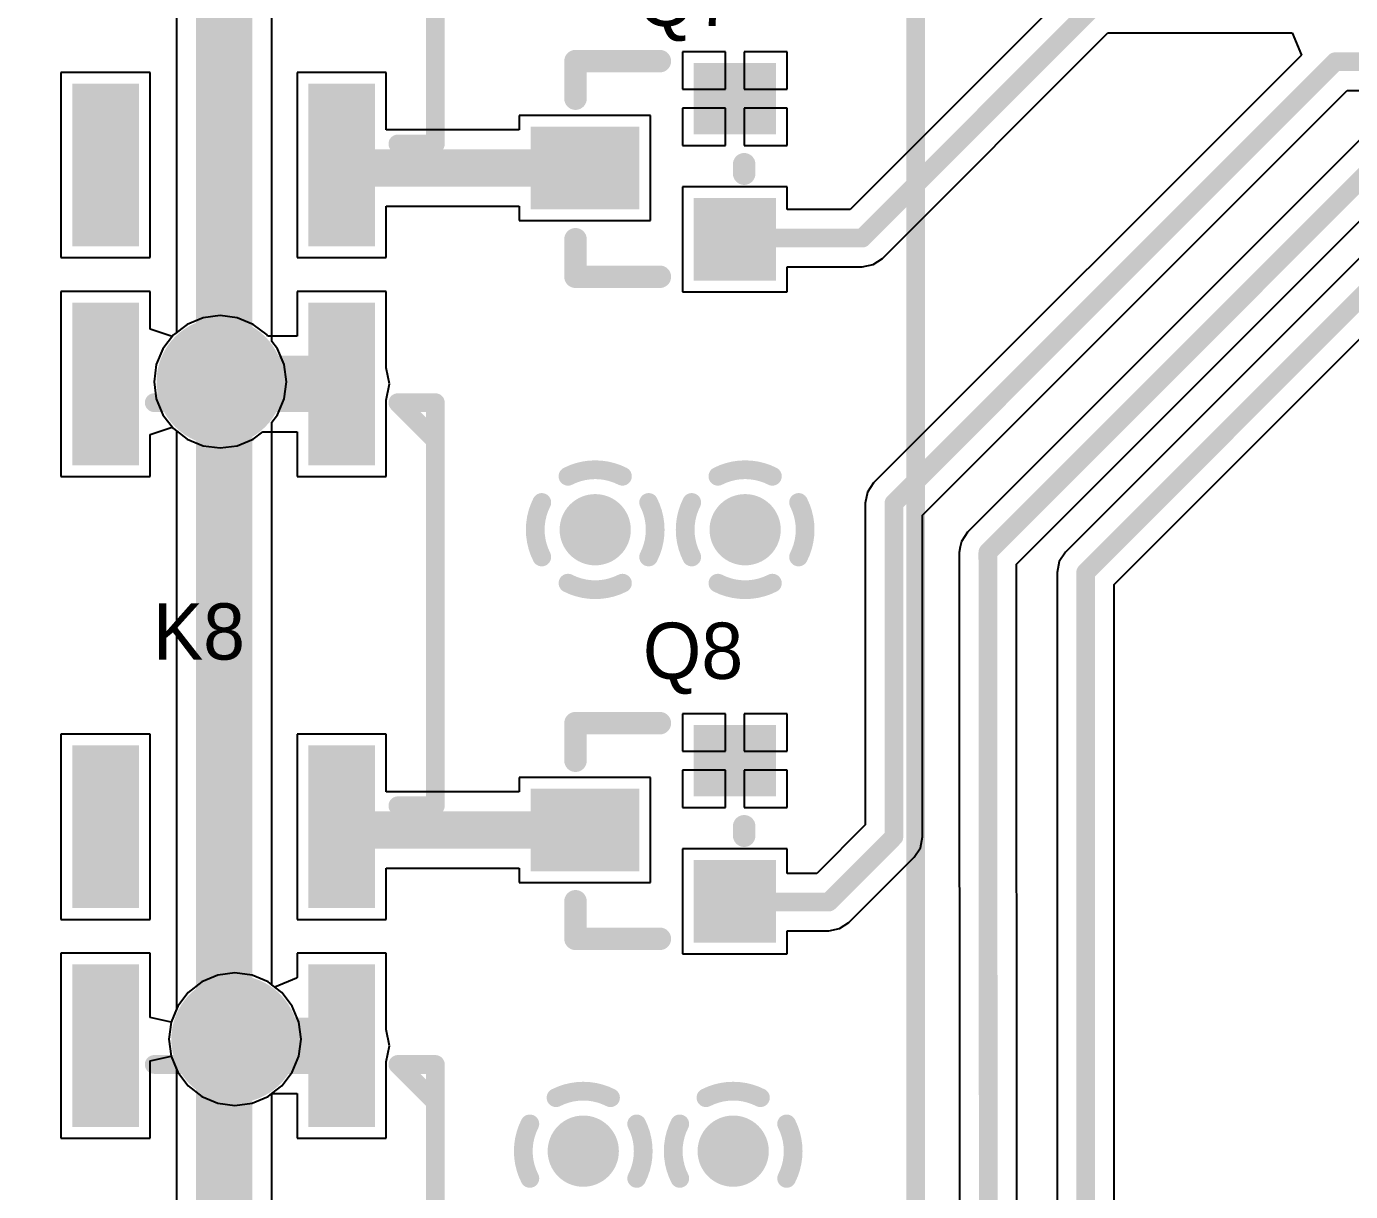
# Model space of a CAD drawing. Header units: millimetres. Extents: x 6.83 to 16.18, y 4.59 to 12.3.
# Drawn here: x 9.547 to 10.254, y 6.088 to 6.71 of the extents above; entities that cross this region are included whole.
import ezdxf

# ---------------------------------------------------------------- set-up
doc = ezdxf.new("R2010")
doc.units = ezdxf.units.MM
doc.header["$MEASUREMENT"] = 0
for name, color, linetype in [('BottomLayer', 5, 'Continuous'), ('BottomSolder', 6, 'Continuous'), ('InternalPlane1', 76, 'Continuous'), ('InternalPlane2', 16, 'Continuous'), ('MultiLayer', 9, 'Continuous'), ('TopLayer', 1, 'Continuous'), ('TopOverlay', 2, 'Continuous'), ('TopPaste', 8, 'Continuous'), ('TopSolder', 216, 'Continuous'), ('ViaHoleLayer', 16, 'Continuous')]:
    doc.layers.add(name, color=color, linetype=linetype)

# ---------------------------------------------------------------- blocks, each defined once
blk = doc.blocks.new('SOT_23_83')
at = {"layer": 'TopLayer'}
for points in [[(0.018278, 0.052755), (0.018278, 0.082755), (-0.017722, 0.052755), (-0.017722, 0.082755)], [(-0.054722, 0.012755), (-0.054722, 0.048755), (-0.104722, 0.012755), (-0.104722, 0.048755)], [(0.018278, -0.025245), (0.018278, 0.010755), (-0.017722, -0.025245), (-0.017722, 0.010755)]]:
    blk.add_solid(points, dxfattribs=at)
at = {"layer": 'TopOverlay', "const_width": 0.012}
for points in [[(-0.084722, 0.087755), (-0.039722, 0.087755)], [(-0.084722, 0.067755), (-0.084722, 0.087755)], [(0.005278, 0.027755), (0.005278, 0.032755)], [(-0.084722, -0.027245), (-0.084722, -0.007245)], [(-0.084722, -0.027245), (-0.039722, -0.027245)]]:
    blk.add_lwpolyline(points, dxfattribs=at)
at = {"layer": 'TopOverlay', "const_width": 0.006}
for points in [[(-0.087722, 0.087755, 1), (-0.081722, 0.087755, 1)], [(-0.087722, 0.087755, 1), (-0.081722, 0.087755, 1)], [(-0.042722, 0.087755, 1), (-0.036722, 0.087755, 1)], [(-0.087722, 0.067755, 1), (-0.081722, 0.067755, 1)], [(0.002278, 0.032755, 1), (0.008278, 0.032755, 1)], [(0.002278, 0.027755, 1), (0.008278, 0.027755, 1)], [(-0.087722, -0.007245, 1), (-0.081722, -0.007245, 1)], [(-0.087722, -0.027245, 1), (-0.081722, -0.027245, 1)], [(-0.087722, -0.027245, 1), (-0.081722, -0.027245, 1)], [(-0.042722, -0.027245, 1), (-0.036722, -0.027245, 1)]]:
    blk.add_lwpolyline(points, format="xyb", close=True, dxfattribs=at)
at = {"layer": 'TopPaste'}
for points in [[(0.018278, 0.052755), (0.018278, 0.082755), (-0.017722, 0.052755), (-0.017722, 0.082755)], [(-0.054722, 0.012755), (-0.054722, 0.048755), (-0.104722, 0.012755), (-0.104722, 0.048755)], [(0.018278, -0.025245), (0.018278, 0.010755), (-0.017722, -0.025245), (-0.017722, 0.010755)]]:
    blk.add_solid(points, dxfattribs=at)
at = {"layer": 'TopSolder'}
for points in [[(0.022278, 0.048755), (0.022278, 0.086755), (-0.021722, 0.048755), (-0.021722, 0.086755)], [(-0.050722, 0.008755), (-0.050722, 0.052755), (-0.108722, 0.008755), (-0.108722, 0.052755)], [(0.022278, -0.029245), (0.022278, 0.014755), (-0.021722, -0.029245), (-0.021722, 0.014755)]]:
    blk.add_solid(points, dxfattribs=at)
blk = doc.blocks.new('SOT_23_84')
at = {"layer": 'TopLayer'}
for points in [[(0.018278, 0.052755), (0.018278, 0.082755), (-0.017722, 0.052755), (-0.017722, 0.082755)], [(-0.054722, 0.012755), (-0.054722, 0.048755), (-0.104722, 0.012755), (-0.104722, 0.048755)], [(0.018278, -0.025245), (0.018278, 0.010755), (-0.017722, -0.025245), (-0.017722, 0.010755)]]:
    blk.add_solid(points, dxfattribs=at)
at = {"layer": 'TopOverlay', "const_width": 0.012}
for points in [[(-0.084722, 0.087755), (-0.039722, 0.087755)], [(-0.084722, 0.067755), (-0.084722, 0.087755)], [(0.005278, 0.027755), (0.005278, 0.032755)], [(-0.084722, -0.027245), (-0.084722, -0.007245)], [(-0.084722, -0.027245), (-0.039722, -0.027245)]]:
    blk.add_lwpolyline(points, dxfattribs=at)
at = {"layer": 'TopOverlay', "const_width": 0.006}
for points in [[(-0.087722, 0.087755, 1), (-0.081722, 0.087755, 1)], [(-0.087722, 0.087755, 1), (-0.081722, 0.087755, 1)], [(-0.042722, 0.087755, 1), (-0.036722, 0.087755, 1)], [(-0.087722, 0.067755, 1), (-0.081722, 0.067755, 1)], [(0.002278, 0.032755, 1), (0.008278, 0.032755, 1)], [(0.002278, 0.027755, 1), (0.008278, 0.027755, 1)], [(-0.087722, -0.007245, 1), (-0.081722, -0.007245, 1)], [(-0.087722, -0.027245, 1), (-0.081722, -0.027245, 1)], [(-0.087722, -0.027245, 1), (-0.081722, -0.027245, 1)], [(-0.042722, -0.027245, 1), (-0.036722, -0.027245, 1)]]:
    blk.add_lwpolyline(points, format="xyb", close=True, dxfattribs=at)
at = {"layer": 'TopPaste'}
for points in [[(0.018278, 0.052755), (0.018278, 0.082755), (-0.017722, 0.052755), (-0.017722, 0.082755)], [(-0.054722, 0.012755), (-0.054722, 0.048755), (-0.104722, 0.012755), (-0.104722, 0.048755)], [(0.018278, -0.025245), (0.018278, 0.010755), (-0.017722, -0.025245), (-0.017722, 0.010755)]]:
    blk.add_solid(points, dxfattribs=at)
at = {"layer": 'TopSolder'}
for points in [[(0.022278, 0.048755), (0.022278, 0.086755), (-0.021722, 0.048755), (-0.021722, 0.086755)], [(-0.050722, 0.008755), (-0.050722, 0.052755), (-0.108722, 0.008755), (-0.108722, 0.052755)], [(0.022278, -0.029245), (0.022278, 0.014755), (-0.021722, -0.029245), (-0.021722, 0.014755)]]:
    blk.add_solid(points, dxfattribs=at)
blk = doc.blocks.new('AXICOM_IM06_88')
at = {"layer": 'TopLayer'}
for points in [[(-0.13873, 0.0719), (-0.11117, 0.0719), (-0.13873, 0.15064), (-0.11117, 0.15064)], [(-0.01275, 0.0719), (0.01481, 0.0719), (-0.01275, 0.15064), (0.01481, 0.15064)], [(0.07387, 0.0719), (0.10143, 0.0719), (0.07387, 0.15064), (0.10143, 0.15064)], [(0.16048, 0.0719), (0.18804, 0.0719), (0.16048, 0.15064), (0.18804, 0.15064)], [(-0.13873, -0.16432), (-0.11117, -0.16432), (-0.13873, -0.08558), (-0.11117, -0.08558)], [(-0.01275, -0.16432), (0.01481, -0.16432), (-0.01275, -0.08558), (0.01481, -0.08558)], [(0.07387, -0.16432), (0.10143, -0.16432), (0.07387, -0.08558), (0.10143, -0.08558)], [(0.16048, -0.16432), (0.18804, -0.16432), (0.16048, -0.08558), (0.18804, -0.08558)]]:
    blk.add_solid(points, dxfattribs=at)
at = {"layer": 'TopOverlay', "const_width": 0.01}
for points in [[(-0.15495, 0.10005), (-0.17495, 0.10005)], [(-0.17495, 0.10005), (-0.17495, -0.11495)], [(0.22005, 0.10005), (0.20005, 0.10005)], [(0.22005, 0.10005), (0.22005, -0.11495)], [(-0.15495, -0.11495), (-0.17495, -0.09495)], [(-0.15495, -0.11495), (-0.17495, -0.11495)], [(-0.02495, -0.11495), (-0.09995, -0.11495)], [(0.22005, -0.11495), (0.20005, -0.11495)]]:
    blk.add_lwpolyline(points, dxfattribs=at)
at = {"layer": 'TopOverlay', "const_width": 0.005}
for points in [[(-0.17745, 0.10005, 1), (-0.17245, 0.10005, 1)], [(-0.17745, 0.10005, 1), (-0.17245, 0.10005, 1)], [(-0.15745, 0.10005, 1), (-0.15245, 0.10005, 1)], [(0.19755, 0.10005, 1), (0.20255, 0.10005, 1)], [(0.21755, 0.10005, 1), (0.22255, 0.10005, 1)], [(0.21755, 0.10005, 1), (0.22255, 0.10005, 1)], [(-0.17745, -0.09495, 1), (-0.17245, -0.09495, 1)], [(-0.17745, -0.11495, 1), (-0.17245, -0.11495, 1)], [(-0.17745, -0.11495, 1), (-0.17245, -0.11495, 1)], [(-0.15745, -0.11495, 1), (-0.15245, -0.11495, 1)], [(-0.15745, -0.11495, 1), (-0.15245, -0.11495, 1)], [(-0.10245, -0.11495, 1), (-0.09745, -0.11495, 1)], [(-0.02745, -0.11495, 1), (-0.02245, -0.11495, 1)], [(0.19755, -0.11495, 1), (0.20255, -0.11495, 1)], [(0.21755, -0.11495, 1), (0.22255, -0.11495, 1)], [(0.21755, -0.11495, 1), (0.22255, -0.11495, 1)]]:
    blk.add_lwpolyline(points, format="xyb", close=True, dxfattribs=at)
at = {"layer": 'TopPaste'}
for points in [[(-0.13873, 0.0719), (-0.11117, 0.0719), (-0.13873, 0.15064), (-0.11117, 0.15064)], [(-0.01275, 0.0719), (0.01481, 0.0719), (-0.01275, 0.15064), (0.01481, 0.15064)], [(0.07387, 0.0719), (0.10143, 0.0719), (0.07387, 0.15064), (0.10143, 0.15064)], [(0.16048, 0.0719), (0.18804, 0.0719), (0.16048, 0.15064), (0.18804, 0.15064)], [(-0.13873, -0.16432), (-0.11117, -0.16432), (-0.13873, -0.08558), (-0.11117, -0.08558)], [(-0.01275, -0.16432), (0.01481, -0.16432), (-0.01275, -0.08558), (0.01481, -0.08558)], [(0.07387, -0.16432), (0.10143, -0.16432), (0.07387, -0.08558), (0.10143, -0.08558)], [(0.16048, -0.16432), (0.18804, -0.16432), (0.16048, -0.08558), (0.18804, -0.08558)]]:
    blk.add_solid(points, dxfattribs=at)
at = {"layer": 'TopSolder'}
for points in [[(-0.14273, 0.0679), (-0.10717, 0.0679), (-0.14273, 0.15464), (-0.10717, 0.15464)], [(-0.01675, 0.0679), (0.01881, 0.0679), (-0.01675, 0.15464), (0.01881, 0.15464)], [(0.06987, 0.0679), (0.10543, 0.0679), (0.06987, 0.15464), (0.10543, 0.15464)], [(0.15648, 0.0679), (0.19204, 0.0679), (0.15648, 0.15464), (0.19204, 0.15464)], [(-0.14273, -0.16832), (-0.10717, -0.16832), (-0.14273, -0.08158), (-0.10717, -0.08158)], [(-0.01675, -0.16832), (0.01881, -0.16832), (-0.01675, -0.08158), (0.01881, -0.08158)], [(0.06987, -0.16832), (0.10543, -0.16832), (0.06987, -0.08158), (0.10543, -0.08158)], [(0.15648, -0.16832), (0.19204, -0.16832), (0.15648, -0.08158), (0.19204, -0.08158)]]:
    blk.add_solid(points, dxfattribs=at)
blk = doc.blocks.new('AXICOM_IM06_89')
at = {"layer": 'TopLayer'}
for points in [[(-0.13873, 0.0719), (-0.11117, 0.0719), (-0.13873, 0.15064), (-0.11117, 0.15064)], [(-0.01275, 0.0719), (0.01481, 0.0719), (-0.01275, 0.15064), (0.01481, 0.15064)], [(0.07387, 0.0719), (0.10143, 0.0719), (0.07387, 0.15064), (0.10143, 0.15064)], [(0.16048, 0.0719), (0.18804, 0.0719), (0.16048, 0.15064), (0.18804, 0.15064)], [(-0.13873, -0.16432), (-0.11117, -0.16432), (-0.13873, -0.08558), (-0.11117, -0.08558)], [(-0.01275, -0.16432), (0.01481, -0.16432), (-0.01275, -0.08558), (0.01481, -0.08558)], [(0.07387, -0.16432), (0.10143, -0.16432), (0.07387, -0.08558), (0.10143, -0.08558)], [(0.16048, -0.16432), (0.18804, -0.16432), (0.16048, -0.08558), (0.18804, -0.08558)]]:
    blk.add_solid(points, dxfattribs=at)
at = {"layer": 'TopOverlay', "const_width": 0.01}
for points in [[(-0.15495, 0.10005), (-0.17495, 0.10005)], [(-0.17495, 0.10005), (-0.17495, -0.11495)], [(0.22005, 0.10005), (0.20005, 0.10005)], [(0.22005, 0.10005), (0.22005, -0.11495)], [(-0.15495, -0.11495), (-0.17495, -0.09495)], [(-0.15495, -0.11495), (-0.17495, -0.11495)], [(-0.02495, -0.11495), (-0.09995, -0.11495)], [(0.22005, -0.11495), (0.20005, -0.11495)]]:
    blk.add_lwpolyline(points, dxfattribs=at)
at = {"layer": 'TopOverlay', "const_width": 0.005}
for points in [[(-0.17745, 0.10005, 1), (-0.17245, 0.10005, 1)], [(-0.17745, 0.10005, 1), (-0.17245, 0.10005, 1)], [(-0.15745, 0.10005, 1), (-0.15245, 0.10005, 1)], [(0.19755, 0.10005, 1), (0.20255, 0.10005, 1)], [(0.21755, 0.10005, 1), (0.22255, 0.10005, 1)], [(0.21755, 0.10005, 1), (0.22255, 0.10005, 1)], [(-0.17745, -0.09495, 1), (-0.17245, -0.09495, 1)], [(-0.17745, -0.11495, 1), (-0.17245, -0.11495, 1)], [(-0.17745, -0.11495, 1), (-0.17245, -0.11495, 1)], [(-0.15745, -0.11495, 1), (-0.15245, -0.11495, 1)], [(-0.15745, -0.11495, 1), (-0.15245, -0.11495, 1)], [(-0.10245, -0.11495, 1), (-0.09745, -0.11495, 1)], [(-0.02745, -0.11495, 1), (-0.02245, -0.11495, 1)], [(0.19755, -0.11495, 1), (0.20255, -0.11495, 1)], [(0.21755, -0.11495, 1), (0.22255, -0.11495, 1)], [(0.21755, -0.11495, 1), (0.22255, -0.11495, 1)]]:
    blk.add_lwpolyline(points, format="xyb", close=True, dxfattribs=at)
at = {"layer": 'TopPaste'}
for points in [[(-0.13873, 0.0719), (-0.11117, 0.0719), (-0.13873, 0.15064), (-0.11117, 0.15064)], [(-0.01275, 0.0719), (0.01481, 0.0719), (-0.01275, 0.15064), (0.01481, 0.15064)], [(0.07387, 0.0719), (0.10143, 0.0719), (0.07387, 0.15064), (0.10143, 0.15064)], [(0.16048, 0.0719), (0.18804, 0.0719), (0.16048, 0.15064), (0.18804, 0.15064)], [(-0.13873, -0.16432), (-0.11117, -0.16432), (-0.13873, -0.08558), (-0.11117, -0.08558)], [(-0.01275, -0.16432), (0.01481, -0.16432), (-0.01275, -0.08558), (0.01481, -0.08558)], [(0.07387, -0.16432), (0.10143, -0.16432), (0.07387, -0.08558), (0.10143, -0.08558)], [(0.16048, -0.16432), (0.18804, -0.16432), (0.16048, -0.08558), (0.18804, -0.08558)]]:
    blk.add_solid(points, dxfattribs=at)
at = {"layer": 'TopSolder'}
for points in [[(-0.14273, 0.0679), (-0.10717, 0.0679), (-0.14273, 0.15464), (-0.10717, 0.15464)], [(-0.01675, 0.0679), (0.01881, 0.0679), (-0.01675, 0.15464), (0.01881, 0.15464)], [(0.06987, 0.0679), (0.10543, 0.0679), (0.06987, 0.15464), (0.10543, 0.15464)], [(0.15648, 0.0679), (0.19204, 0.0679), (0.15648, 0.15464), (0.19204, 0.15464)], [(-0.14273, -0.16832), (-0.10717, -0.16832), (-0.14273, -0.08158), (-0.10717, -0.08158)], [(-0.01675, -0.16832), (0.01881, -0.16832), (-0.01675, -0.08158), (0.01881, -0.08158)], [(0.06987, -0.16832), (0.10543, -0.16832), (0.06987, -0.08158), (0.10543, -0.08158)], [(0.15648, -0.16832), (0.19204, -0.16832), (0.15648, -0.08158), (0.19204, -0.08158)]]:
    blk.add_solid(points, dxfattribs=at)
blk = doc.blocks.new('AXICOM_IM06_193')
at = {"layer": 'TopLayer'}
for points in [[(-0.13873, 0.0719), (-0.11117, 0.0719), (-0.13873, 0.15064), (-0.11117, 0.15064)], [(-0.01275, 0.0719), (0.01481, 0.0719), (-0.01275, 0.15064), (0.01481, 0.15064)], [(0.07387, 0.0719), (0.10143, 0.0719), (0.07387, 0.15064), (0.10143, 0.15064)], [(0.16048, 0.0719), (0.18804, 0.0719), (0.16048, 0.15064), (0.18804, 0.15064)], [(-0.13873, -0.16432), (-0.11117, -0.16432), (-0.13873, -0.08558), (-0.11117, -0.08558)], [(-0.01275, -0.16432), (0.01481, -0.16432), (-0.01275, -0.08558), (0.01481, -0.08558)], [(0.07387, -0.16432), (0.10143, -0.16432), (0.07387, -0.08558), (0.10143, -0.08558)], [(0.16048, -0.16432), (0.18804, -0.16432), (0.16048, -0.08558), (0.18804, -0.08558)]]:
    blk.add_solid(points, dxfattribs=at)
at = {"layer": 'TopOverlay', "const_width": 0.01}
for points in [[(-0.15495, 0.10005), (-0.17495, 0.10005)], [(-0.17495, 0.10005), (-0.17495, -0.11495)], [(0.22005, 0.10005), (0.20005, 0.10005)], [(0.22005, 0.10005), (0.22005, -0.11495)], [(-0.15495, -0.11495), (-0.17495, -0.09495)], [(-0.15495, -0.11495), (-0.17495, -0.11495)], [(-0.02495, -0.11495), (-0.09995, -0.11495)], [(0.22005, -0.11495), (0.20005, -0.11495)]]:
    blk.add_lwpolyline(points, dxfattribs=at)
at = {"layer": 'TopOverlay', "const_width": 0.005}
for points in [[(-0.17745, 0.10005, 1), (-0.17245, 0.10005, 1)], [(-0.17745, 0.10005, 1), (-0.17245, 0.10005, 1)], [(-0.15745, 0.10005, 1), (-0.15245, 0.10005, 1)], [(0.19755, 0.10005, 1), (0.20255, 0.10005, 1)], [(0.21755, 0.10005, 1), (0.22255, 0.10005, 1)], [(0.21755, 0.10005, 1), (0.22255, 0.10005, 1)], [(-0.17745, -0.09495, 1), (-0.17245, -0.09495, 1)], [(-0.17745, -0.11495, 1), (-0.17245, -0.11495, 1)], [(-0.17745, -0.11495, 1), (-0.17245, -0.11495, 1)], [(-0.15745, -0.11495, 1), (-0.15245, -0.11495, 1)], [(-0.15745, -0.11495, 1), (-0.15245, -0.11495, 1)], [(-0.10245, -0.11495, 1), (-0.09745, -0.11495, 1)], [(-0.02745, -0.11495, 1), (-0.02245, -0.11495, 1)], [(0.19755, -0.11495, 1), (0.20255, -0.11495, 1)], [(0.21755, -0.11495, 1), (0.22255, -0.11495, 1)], [(0.21755, -0.11495, 1), (0.22255, -0.11495, 1)]]:
    blk.add_lwpolyline(points, format="xyb", close=True, dxfattribs=at)
at = {"layer": 'TopPaste'}
for points in [[(-0.13873, 0.0719), (-0.11117, 0.0719), (-0.13873, 0.15064), (-0.11117, 0.15064)], [(-0.01275, 0.0719), (0.01481, 0.0719), (-0.01275, 0.15064), (0.01481, 0.15064)], [(0.07387, 0.0719), (0.10143, 0.0719), (0.07387, 0.15064), (0.10143, 0.15064)], [(0.16048, 0.0719), (0.18804, 0.0719), (0.16048, 0.15064), (0.18804, 0.15064)], [(-0.13873, -0.16432), (-0.11117, -0.16432), (-0.13873, -0.08558), (-0.11117, -0.08558)], [(-0.01275, -0.16432), (0.01481, -0.16432), (-0.01275, -0.08558), (0.01481, -0.08558)], [(0.07387, -0.16432), (0.10143, -0.16432), (0.07387, -0.08558), (0.10143, -0.08558)], [(0.16048, -0.16432), (0.18804, -0.16432), (0.16048, -0.08558), (0.18804, -0.08558)]]:
    blk.add_solid(points, dxfattribs=at)
at = {"layer": 'TopSolder'}
for points in [[(-0.14273, 0.0679), (-0.10717, 0.0679), (-0.14273, 0.15464), (-0.10717, 0.15464)], [(-0.01675, 0.0679), (0.01881, 0.0679), (-0.01675, 0.15464), (0.01881, 0.15464)], [(0.06987, 0.0679), (0.10543, 0.0679), (0.06987, 0.15464), (0.10543, 0.15464)], [(0.15648, 0.0679), (0.19204, 0.0679), (0.15648, 0.15464), (0.19204, 0.15464)], [(-0.14273, -0.16832), (-0.10717, -0.16832), (-0.14273, -0.08158), (-0.10717, -0.08158)], [(-0.01675, -0.16832), (0.01881, -0.16832), (-0.01675, -0.08158), (0.01881, -0.08158)], [(0.06987, -0.16832), (0.10543, -0.16832), (0.06987, -0.08158), (0.10543, -0.08158)], [(0.15648, -0.16832), (0.19204, -0.16832), (0.15648, -0.08158), (0.19204, -0.08158)]]:
    blk.add_solid(points, dxfattribs=at)

msp = doc.modelspace()

# ---------------------------------------------------------------- linework, layer by layer
at = {"layer": 'BottomLayer'}
for p, q in [((9.62737, 6.8578), (9.62737, 6.54646)), ((9.67835, 6.54182), (9.67835, 6.85278)), ((9.62579, 6.54525), (9.62018, 6.53794)), ((9.62737, 6.54646), (9.62579, 6.54525)), ((9.62018, 6.53794), (9.61666, 6.52942)), ((9.68133, 6.53794), (9.67835, 6.54182)), ((9.68486, 6.52942), (9.68133, 6.53794)), ((9.61666, 6.52942), (9.61545, 6.52028)), ((9.68606, 6.52028), (9.68486, 6.52942)), ((9.61545, 6.52028), (9.61666, 6.51115)), ((9.68486, 6.51115), (9.68606, 6.52028)), ((9.61666, 6.51115), (9.62018, 6.50263)), ((9.68133, 6.50263), (9.68486, 6.51115)), ((9.62018, 6.50263), (9.62579, 6.49532)), ((9.67835, 6.49875), (9.68133, 6.50263)), ((9.62579, 6.49532), (9.62737, 6.49411)), ((9.62737, 6.49411), (9.62737, 6.18564)), ((9.67835, 6.19866), (9.67835, 6.49875)), ((9.6836, 6.19463), (9.67835, 6.19866)), ((9.68921, 6.18732), (9.6836, 6.19463)), ((9.62737, 6.18564), (9.62454, 6.1788)), ((9.69274, 6.1788), (9.68921, 6.18732)), ((9.62454, 6.1788), (9.62333, 6.16967)), ((9.69394, 6.16967), (9.69274, 6.1788)), ((9.62333, 6.16967), (9.62454, 6.16053)), ((9.69274, 6.16053), (9.69394, 6.16967)), ((9.62454, 6.16053), (9.62737, 6.15369)), ((9.68921, 6.15201), (9.69274, 6.16053)), ((9.62737, 6.15369), (9.62737, 5.84988)), ((9.6836, 6.1447), (9.68921, 6.15201)), ((9.67835, 6.14067), (9.6836, 6.1447)), ((9.67835, 5.84988), (9.67835, 6.14067))]:
    msp.add_line(p, q, dxfattribs=at)
at = {"layer": 'BottomLayer', "const_width": 0.03}
msp.add_lwpolyline([(9.65286, 5.81902), (9.65286, 10.53152)], dxfattribs=at)
at = {"layer": 'BottomLayer'}
for points, const_width in [([(9.63826, 6.52028, 1), (9.66326, 6.52028, 1)], 0.025), ([(9.84335, 6.44138, 1), (9.85835, 6.44138, 1)], 0.015), ([(9.92335, 6.44138, 1), (9.93835, 6.44138, 1)], 0.015), ([(9.64614, 6.16967, 1), (9.67114, 6.16967, 1)], 0.025), ([(9.83697, 6.10995, 1), (9.85197, 6.10995, 1)], 0.015), ([(9.91697, 6.10995, 1), (9.93197, 6.10995, 1)], 0.015)]:
    msp.add_lwpolyline(points, format="xyb", close=True, dxfattribs=dict(at, const_width=const_width))
at = {"layer": 'BottomSolder'}
for points, const_width in [([(9.63626, 6.52028, 1), (9.66526, 6.52028, 1)], 0.029), ([(9.84135, 6.44138, 1), (9.86035, 6.44138, 1)], 0.019), ([(9.92135, 6.44138, 1), (9.94035, 6.44138, 1)], 0.019), ([(9.64414, 6.16967, 1), (9.67314, 6.16967, 1)], 0.029), ([(9.83497, 6.10995, 1), (9.85397, 6.10995, 1)], 0.019), ([(9.91497, 6.10995, 1), (9.93397, 6.10995, 1)], 0.019)]:
    msp.add_lwpolyline(points, format="xyb", close=True, dxfattribs=dict(at, const_width=const_width))
at = {"layer": 'InternalPlane1'}
for points, const_width in [([(9.63376, 6.52028, 1), (9.66776, 6.52028, 1)], 0.034), ([(9.83382, 6.46989, 1), (9.83882, 6.46989, 1)], 0.005), ([(9.86288, 6.46989, 1), (9.86788, 6.46989, 1)], 0.005), ([(9.91382, 6.46989, 1), (9.91882, 6.46989, 1)], 0.005), ([(9.94288, 6.46989, 1), (9.94788, 6.46989, 1)], 0.005), ([(9.81984, 6.45591, 1), (9.82484, 6.45591, 1)], 0.005), ([(9.87686, 6.45591, 1), (9.88186, 6.45591, 1)], 0.005), ([(9.89984, 6.45591, 1), (9.90484, 6.45591, 1)], 0.005), ([(9.95686, 6.45591, 1), (9.96186, 6.45591, 1)], 0.005), ([(9.81984, 6.42685, 1), (9.82484, 6.42685, 1)], 0.005), ([(9.87686, 6.42685, 1), (9.88186, 6.42685, 1)], 0.005), ([(9.89984, 6.42685, 1), (9.90484, 6.42685, 1)], 0.005), ([(9.95686, 6.42685, 1), (9.96186, 6.42685, 1)], 0.005), ([(9.83382, 6.41287, 1), (9.83882, 6.41287, 1)], 0.005), ([(9.86288, 6.41287, 1), (9.86788, 6.41287, 1)], 0.005), ([(9.91382, 6.41287, 1), (9.91882, 6.41287, 1)], 0.005), ([(9.94288, 6.41287, 1), (9.94788, 6.41287, 1)], 0.005), ([(9.64164, 6.16967, 1), (9.67564, 6.16967, 1)], 0.034), ([(9.82744, 6.13846, 1), (9.83244, 6.13846, 1)], 0.005), ([(9.8565, 6.13846, 1), (9.8615, 6.13846, 1)], 0.005), ([(9.90744, 6.13846, 1), (9.91244, 6.13846, 1)], 0.005), ([(9.9365, 6.13846, 1), (9.9415, 6.13846, 1)], 0.005), ([(9.81346, 6.12448, 1), (9.81846, 6.12448, 1)], 0.005), ([(9.87048, 6.12448, 1), (9.87548, 6.12448, 1)], 0.005), ([(9.89346, 6.12448, 1), (9.89846, 6.12448, 1)], 0.005), ([(9.95048, 6.12448, 1), (9.95548, 6.12448, 1)], 0.005), ([(9.81346, 6.09542, 1), (9.81846, 6.09542, 1)], 0.005), ([(9.87048, 6.09542, 1), (9.87548, 6.09542, 1)], 0.005), ([(9.89346, 6.09542, 1), (9.89846, 6.09542, 1)], 0.005), ([(9.95048, 6.09542, 1), (9.95548, 6.09542, 1)], 0.005)]:
    msp.add_lwpolyline(points, format="xyb", close=True, dxfattribs=dict(at, const_width=const_width))
at = {"layer": 'InternalPlane1', "const_width": 0.01}
for points in [[(9.83632, 6.46989, -0.240079), (9.86538, 6.46989)], [(9.91632, 6.46989, -0.240079), (9.94538, 6.46989)], [(9.82234, 6.42685, -0.240079), (9.82234, 6.45591)], [(9.87936, 6.45591, -0.240079), (9.87936, 6.42685)], [(9.90234, 6.42685, -0.240079), (9.90234, 6.45591)], [(9.95936, 6.45591, -0.240079), (9.95936, 6.42685)], [(9.86538, 6.41287, -0.240079), (9.83632, 6.41287)], [(9.94538, 6.41287, -0.240079), (9.91632, 6.41287)], [(9.82994, 6.13846, -0.240079), (9.859, 6.13846)], [(9.90994, 6.13846, -0.240079), (9.939, 6.13846)], [(9.81596, 6.09542, -0.240079), (9.81596, 6.12448)], [(9.87298, 6.12448, -0.240079), (9.87298, 6.09542)], [(9.89596, 6.09542, -0.240079), (9.89596, 6.12448)], [(9.95298, 6.12448, -0.240079), (9.95298, 6.09542)]]:
    msp.add_lwpolyline(points, format="xyb", dxfattribs=at)
at = {"layer": 'InternalPlane2'}
for points, const_width in [([(9.63376, 6.52028, 1), (9.66776, 6.52028, 1)], 0.034), ([(9.83382, 6.46989, 1), (9.83882, 6.46989, 1)], 0.005), ([(9.86288, 6.46989, 1), (9.86788, 6.46989, 1)], 0.005), ([(9.91382, 6.46989, 1), (9.91882, 6.46989, 1)], 0.005), ([(9.94288, 6.46989, 1), (9.94788, 6.46989, 1)], 0.005), ([(9.81984, 6.45591, 1), (9.82484, 6.45591, 1)], 0.005), ([(9.87686, 6.45591, 1), (9.88186, 6.45591, 1)], 0.005), ([(9.89984, 6.45591, 1), (9.90484, 6.45591, 1)], 0.005), ([(9.95686, 6.45591, 1), (9.96186, 6.45591, 1)], 0.005), ([(9.81984, 6.42685, 1), (9.82484, 6.42685, 1)], 0.005), ([(9.87686, 6.42685, 1), (9.88186, 6.42685, 1)], 0.005), ([(9.89984, 6.42685, 1), (9.90484, 6.42685, 1)], 0.005), ([(9.95686, 6.42685, 1), (9.96186, 6.42685, 1)], 0.005), ([(9.83382, 6.41287, 1), (9.83882, 6.41287, 1)], 0.005), ([(9.86288, 6.41287, 1), (9.86788, 6.41287, 1)], 0.005), ([(9.91382, 6.41287, 1), (9.91882, 6.41287, 1)], 0.005), ([(9.94288, 6.41287, 1), (9.94788, 6.41287, 1)], 0.005), ([(9.64164, 6.16967, 1), (9.67564, 6.16967, 1)], 0.034), ([(9.82744, 6.13846, 1), (9.83244, 6.13846, 1)], 0.005), ([(9.8565, 6.13846, 1), (9.8615, 6.13846, 1)], 0.005), ([(9.90744, 6.13846, 1), (9.91244, 6.13846, 1)], 0.005), ([(9.9365, 6.13846, 1), (9.9415, 6.13846, 1)], 0.005), ([(9.81346, 6.12448, 1), (9.81846, 6.12448, 1)], 0.005), ([(9.87048, 6.12448, 1), (9.87548, 6.12448, 1)], 0.005), ([(9.89346, 6.12448, 1), (9.89846, 6.12448, 1)], 0.005), ([(9.95048, 6.12448, 1), (9.95548, 6.12448, 1)], 0.005), ([(9.81346, 6.09542, 1), (9.81846, 6.09542, 1)], 0.005), ([(9.87048, 6.09542, 1), (9.87548, 6.09542, 1)], 0.005), ([(9.89346, 6.09542, 1), (9.89846, 6.09542, 1)], 0.005), ([(9.95048, 6.09542, 1), (9.95548, 6.09542, 1)], 0.005)]:
    msp.add_lwpolyline(points, format="xyb", close=True, dxfattribs=dict(at, const_width=const_width))
at = {"layer": 'InternalPlane2', "const_width": 0.01}
for points in [[(9.83632, 6.46989, -0.240079), (9.86538, 6.46989)], [(9.91632, 6.46989, -0.240079), (9.94538, 6.46989)], [(9.82234, 6.42685, -0.240079), (9.82234, 6.45591)], [(9.87936, 6.45591, -0.240079), (9.87936, 6.42685)], [(9.90234, 6.42685, -0.240079), (9.90234, 6.45591)], [(9.95936, 6.45591, -0.240079), (9.95936, 6.42685)], [(9.86538, 6.41287, -0.240079), (9.83632, 6.41287)], [(9.94538, 6.41287, -0.240079), (9.91632, 6.41287)], [(9.82994, 6.13846, -0.240079), (9.859, 6.13846)], [(9.90994, 6.13846, -0.240079), (9.939, 6.13846)], [(9.81596, 6.09542, -0.240079), (9.81596, 6.12448)], [(9.87298, 6.12448, -0.240079), (9.87298, 6.09542)], [(9.89596, 6.09542, -0.240079), (9.89596, 6.12448)], [(9.95298, 6.12448, -0.240079), (9.95298, 6.09542)]]:
    msp.add_lwpolyline(points, format="xyb", dxfattribs=at)
at = {"layer": 'MultiLayer'}
for points, const_width in [([(9.63826, 6.52028, 1), (9.66326, 6.52028, 1)], 0.025), ([(9.84335, 6.44138, 1), (9.85835, 6.44138, 1)], 0.015), ([(9.92335, 6.44138, 1), (9.93835, 6.44138, 1)], 0.015), ([(9.64614, 6.16967, 1), (9.67114, 6.16967, 1)], 0.025), ([(9.83697, 6.10995, 1), (9.85197, 6.10995, 1)], 0.015), ([(9.91697, 6.10995, 1), (9.93197, 6.10995, 1)], 0.015)]:
    msp.add_lwpolyline(points, format="xyb", close=True, dxfattribs=dict(at, const_width=const_width))
at = {"layer": 'TopLayer'}
for p, q in [((10.10677, 6.732), (9.98696, 6.61219)), ((10.00411, 6.58609), (10.12439, 6.70637)), ((10.12439, 6.70637), (10.22275, 6.70637)), ((10.22275, 6.70637), (10.22764, 6.69456)), ((9.92034, 6.69629), (9.89734, 6.69629)), ((9.89734, 6.69629), (9.89734, 6.67629)), ((9.92034, 6.67629), (9.92034, 6.69629)), ((9.95334, 6.69629), (9.93034, 6.69629)), ((9.93034, 6.69629), (9.93034, 6.67629)), ((9.95334, 6.67629), (9.95334, 6.69629)), ((10.22764, 6.69456), (9.99941, 6.46633)), ((9.61335, 6.68528), (9.56579, 6.68528)), ((9.56579, 6.68528), (9.56579, 6.58654)), ((9.61335, 6.58654), (9.61335, 6.68528)), ((9.73933, 6.68528), (9.69177, 6.68528)), ((9.69177, 6.68528), (9.69177, 6.58654)), ((9.73933, 6.65468), (9.73933, 6.68528)), ((9.89734, 6.67629), (9.92034, 6.67629)), ((9.93034, 6.67629), (9.95334, 6.67629)), ((10.02552, 6.44918), (10.25201, 6.67567)), ((10.25201, 6.67567), (10.26838, 6.67567)), ((9.88034, 6.66229), (9.81034, 6.66229)), ((9.81034, 6.66229), (9.81034, 6.65468)), ((9.88034, 6.60629), (9.88034, 6.66229)), ((9.92034, 6.66629), (9.89734, 6.66629)), ((9.89734, 6.66629), (9.89734, 6.64629)), ((9.92034, 6.64629), (9.92034, 6.66629)), ((9.95334, 6.66629), (9.93034, 6.66629)), ((9.93034, 6.66629), (9.93034, 6.64629)), ((9.95334, 6.64629), (9.95334, 6.66629)), ((10.27327, 6.66386), (10.04954, 6.44013)), ((9.81034, 6.65468), (9.73933, 6.65468)), ((9.89734, 6.64629), (9.92034, 6.64629)), ((9.93034, 6.64629), (9.95334, 6.64629)), ((10.07566, 6.42299), (10.29202, 6.63935)), ((9.95334, 6.62429), (9.89734, 6.62429)), ((9.89734, 6.62429), (9.89734, 6.56829)), ((9.95334, 6.61219), (9.95334, 6.62429)), ((10.29838, 6.62604), (10.10173, 6.4294)), ((9.73933, 6.58654), (9.73933, 6.6139)), ((9.73933, 6.6139), (9.81034, 6.6139)), ((9.81034, 6.6139), (9.81034, 6.60629)), ((10.12784, 6.41225), (10.3305, 6.6149)), ((9.81034, 6.60629), (9.88034, 6.60629)), ((9.98696, 6.61219), (9.95334, 6.61219)), ((9.56579, 6.58654), (9.61335, 6.58654)), ((9.69177, 6.58654), (9.73933, 6.58654)), ((9.99915, 6.58277), (10.00411, 6.58609)), ((9.95334, 6.56829), (9.95334, 6.58161)), ((9.95334, 6.58161), (9.9933, 6.58161)), ((9.9933, 6.58161), (9.99915, 6.58277)), ((9.61335, 6.56852), (9.56579, 6.56852)), ((9.56579, 6.56852), (9.56579, 6.46978)), ((9.61335, 6.54843), (9.61335, 6.56852)), ((9.73933, 6.56852), (9.69177, 6.56852)), ((9.69177, 6.56852), (9.69177, 6.54464)), ((9.73933, 6.52775), (9.73933, 6.56852)), ((9.89734, 6.56829), (9.95334, 6.56829)), ((9.63311, 6.55086), (9.62579, 6.54525)), ((9.64162, 6.55438), (9.63311, 6.55086)), ((9.65076, 6.55559), (9.64162, 6.55438)), ((9.65989, 6.55438), (9.65076, 6.55559)), ((9.66841, 6.55086), (9.65989, 6.55438)), ((9.67572, 6.54525), (9.66841, 6.55086)), ((9.62516, 6.54442), (9.61335, 6.54843)), ((9.62579, 6.54525), (9.62516, 6.54442)), ((9.67618, 6.54464), (9.67572, 6.54525)), ((9.69177, 6.54464), (9.67618, 6.54464)), ((9.74104, 6.51915), (9.73933, 6.52775)), ((9.73933, 6.51056), (9.74104, 6.51915)), ((9.73933, 6.46978), (9.73933, 6.51056)), ((9.61335, 6.49214), (9.62516, 6.49615)), ((9.62516, 6.49615), (9.62579, 6.49532)), ((9.62579, 6.49532), (9.63311, 6.48971)), ((9.66841, 6.48971), (9.67356, 6.49366)), ((9.67356, 6.49366), (9.69177, 6.49366)), ((9.69177, 6.49366), (9.69177, 6.46978)), ((9.61335, 6.46978), (9.61335, 6.49214)), ((9.63311, 6.48971), (9.64162, 6.48619)), ((9.64162, 6.48619), (9.65076, 6.48498)), ((9.65076, 6.48498), (9.65989, 6.48619)), ((9.65989, 6.48619), (9.66841, 6.48971)), ((9.56579, 6.46978), (9.61335, 6.46978)), ((9.69177, 6.46978), (9.73933, 6.46978)), ((9.99941, 6.46633), (9.99609, 6.46137)), ((9.99609, 6.46137), (9.99493, 6.45551)), ((9.99493, 6.45551), (9.99493, 6.28391)), ((10.02552, 6.27758), (10.02552, 6.44918)), ((10.04785, 6.4376), (10.04623, 6.43517)), ((10.04954, 6.44013), (10.04785, 6.4376)), ((10.04954, 6.44013), (10.04954, 6.44013)), ((10.04954, 6.44013), (10.04954, 6.44013)), ((10.04564, 6.43221), (10.04506, 6.42932)), ((10.04506, 6.42932), (10.04507, 6.42931)), ((10.04507, 6.42931), (10.04506, 6.42931)), ((10.04506, 6.42931), (10.04536, 5.95408)), ((10.04622, 6.43516), (10.04564, 6.43221)), ((10.04623, 6.43517), (10.04622, 6.43516)), ((10.04623, 6.43517), (10.04623, 6.43517)), ((10.10173, 6.4294), (10.09842, 6.42443)), ((10.07595, 5.94776), (10.07566, 6.42299)), ((10.09842, 6.42443), (10.09725, 6.41858)), ((10.09725, 6.41858), (10.09725, 5.68013)), ((10.12784, 5.67732), (10.12784, 6.41225)), ((9.92034, 6.34321), (9.89734, 6.34321)), ((9.89734, 6.34321), (9.89734, 6.32321)), ((9.92034, 6.32321), (9.92034, 6.34321)), ((9.95334, 6.34321), (9.93034, 6.34321)), ((9.93034, 6.34321), (9.93034, 6.32321)), ((9.95334, 6.32321), (9.95334, 6.34321)), ((9.61335, 6.3323), (9.56579, 6.3323)), ((9.56579, 6.3323), (9.56579, 6.23356)), ((9.61335, 6.23356), (9.61335, 6.3323)), ((9.73933, 6.3323), (9.69177, 6.3323)), ((9.69177, 6.3323), (9.69177, 6.23356)), ((9.73933, 6.3016), (9.73933, 6.3323)), ((9.89734, 6.32321), (9.92034, 6.32321)), ((9.93034, 6.32321), (9.95334, 6.32321)), ((9.88034, 6.30921), (9.81034, 6.30921)), ((9.81034, 6.30921), (9.81034, 6.3016)), ((9.88034, 6.25321), (9.88034, 6.30921)), ((9.92034, 6.31321), (9.89734, 6.31321)), ((9.89734, 6.31321), (9.89734, 6.29321)), ((9.92034, 6.29321), (9.92034, 6.31321)), ((9.95334, 6.31321), (9.93034, 6.31321)), ((9.93034, 6.31321), (9.93034, 6.29321)), ((9.95334, 6.29321), (9.95334, 6.31321)), ((9.81034, 6.3016), (9.73933, 6.3016)), ((9.89734, 6.29321), (9.92034, 6.29321)), ((9.93034, 6.29321), (9.95334, 6.29321)), ((9.99493, 6.28391), (9.96909, 6.25808)), ((10.02435, 6.27173), (10.02552, 6.27758)), ((9.95334, 6.27121), (9.89734, 6.27121)), ((9.89734, 6.27121), (9.89734, 6.21521)), ((9.95334, 6.25808), (9.95334, 6.27121)), ((9.98624, 6.23197), (10.02104, 6.26677)), ((10.02104, 6.26677), (10.02435, 6.27173)), ((9.73933, 6.23356), (9.73933, 6.26082)), ((9.73933, 6.26082), (9.81034, 6.26082)), ((9.81034, 6.26082), (9.81034, 6.25321)), ((9.81034, 6.25321), (9.88034, 6.25321)), ((9.96909, 6.25808), (9.95334, 6.25808)), ((9.56579, 6.23356), (9.61335, 6.23356)), ((9.69177, 6.23356), (9.73933, 6.23356)), ((9.98128, 6.22866), (9.98624, 6.23197)), ((9.95334, 6.21521), (9.95334, 6.22749)), ((9.95334, 6.22749), (9.97543, 6.22749)), ((9.97543, 6.22749), (9.98128, 6.22866)), ((9.61335, 6.21555), (9.56579, 6.21555)), ((9.56579, 6.21555), (9.56579, 6.11681)), ((9.61335, 6.18124), (9.61335, 6.21555)), ((9.73933, 6.21555), (9.69177, 6.21555)), ((9.69177, 6.21555), (9.69177, 6.20251)), ((9.73933, 6.17478), (9.73933, 6.21555)), ((9.89734, 6.21521), (9.95334, 6.21521)), ((9.6495, 6.20376), (9.64099, 6.20024)), ((9.65864, 6.20497), (9.6495, 6.20376)), ((9.66777, 6.20376), (9.65864, 6.20497)), ((9.67629, 6.20024), (9.66777, 6.20376)), ((9.64099, 6.20024), (9.63367, 6.19463)), ((9.67996, 6.19742), (9.67629, 6.20024)), ((9.69138, 6.20213), (9.67996, 6.19742)), ((9.69177, 6.20251), (9.69138, 6.20213)), ((9.63367, 6.19463), (9.62806, 6.18732)), ((9.62806, 6.18732), (9.62454, 6.1788)), ((9.62454, 6.1788), (9.61335, 6.18124)), ((9.74104, 6.16618), (9.73933, 6.17478)), ((9.61335, 6.15809), (9.62454, 6.16053)), ((9.62454, 6.16053), (9.62806, 6.15201)), ((9.73933, 6.15758), (9.74104, 6.16618)), ((9.61335, 6.11681), (9.61335, 6.15809)), ((9.73933, 6.11681), (9.73933, 6.15758)), ((9.62806, 6.15201), (9.63367, 6.1447)), ((9.63367, 6.1447), (9.64099, 6.13909)), ((9.67629, 6.13909), (9.67837, 6.14069)), ((9.67837, 6.14069), (9.69177, 6.14069)), ((9.69177, 6.14069), (9.69177, 6.11681)), ((9.64099, 6.13909), (9.6495, 6.13557)), ((9.6495, 6.13557), (9.65864, 6.13436)), ((9.65864, 6.13436), (9.66777, 6.13557)), ((9.66777, 6.13557), (9.67629, 6.13909)), ((9.56579, 6.11681), (9.61335, 6.11681)), ((9.69177, 6.11681), (9.73933, 6.11681))]:
    msp.add_line(p, q, dxfattribs=at)
for points, const_width in [([(9.9933, 6.5969), (10.11806, 6.72166)], 0.01), ([(10.01022, 6.45551), (10.24567, 6.69096)], 0.01), ([(10.24567, 6.69096), (11.99062, 6.69096)], 0.01), ([(10.06036, 6.42932), (10.29263, 6.66159)], 0.01), ([(9.71644, 6.63429), (9.84534, 6.63429)], 0.02), ([(10.11255, 6.41858), (10.32416, 6.6302)], 0.01), ([(9.92431, 6.59369), (9.92944, 6.59369)], 0.01), ([(9.92871, 6.5969), (9.9933, 6.5969)], 0.01), ([(9.92944, 6.59369), (9.93329, 6.59753)], 0.01), ([(9.65535, 6.51915), (9.71555, 6.51915)], 0.03), ([(10.01022, 6.27758), (10.01022, 6.45551)], 0.01), ([(10.06036, 6.42932), (10.06066, 5.94775)], 0.01), ([(10.11255, 5.67329), (10.11255, 6.41858)], 0.01), ([(9.71838, 6.28121), (9.84534, 6.28121)], 0.02), ([(9.97543, 6.24279), (10.01022, 6.27758)], 0.01), ([(9.92698, 6.24279), (9.97543, 6.24279)], 0.01), ([(9.66686, 6.16618), (9.71555, 6.16618)], 0.03)]:
    msp.add_lwpolyline(points, dxfattribs=dict(at, const_width=const_width))
for points, const_width in [([(10.24317, 6.69096, 1), (10.24817, 6.69096, 1)], 0.005), ([(10.24317, 6.69096, 1), (10.24817, 6.69096, 1)], 0.005), ([(9.71144, 6.63429, 1), (9.72144, 6.63429, 1)], 0.01), ([(9.84034, 6.63429, 1), (9.85034, 6.63429, 1)], 0.01), ([(9.92181, 6.59369, 1), (9.92681, 6.59369, 1)], 0.005), ([(9.92621, 6.5969, 1), (9.93121, 6.5969, 1)], 0.005), ([(9.92694, 6.59369, 1), (9.93194, 6.59369, 1)], 0.005), ([(9.92694, 6.59369, 1), (9.93194, 6.59369, 1)], 0.005), ([(9.93079, 6.59753, 1), (9.93579, 6.59753, 1)], 0.005), ([(9.9908, 6.5969, 1), (9.9958, 6.5969, 1)], 0.005), ([(9.9908, 6.5969, 1), (9.9958, 6.5969, 1)], 0.005), ([(9.63826, 6.52028, 1), (9.66326, 6.52028, 1)], 0.025), ([(9.64785, 6.51915, 1), (9.66285, 6.51915, 1)], 0.015), ([(9.70805, 6.51915, 1), (9.72305, 6.51915, 1)], 0.015), ([(10.00772, 6.45551, 1), (10.01272, 6.45551, 1)], 0.005), ([(10.00772, 6.45551, 1), (10.01272, 6.45551, 1)], 0.005), ([(9.84335, 6.44138, 1), (9.85835, 6.44138, 1)], 0.015), ([(9.92335, 6.44138, 1), (9.93835, 6.44138, 1)], 0.015), ([(10.05786, 6.42932, 1), (10.06286, 6.42932, 1)], 0.005), ([(10.05786, 6.42932, 1), (10.06286, 6.42932, 1)], 0.005), ([(10.11005, 6.41858, 1), (10.11505, 6.41858, 1)], 0.005), ([(10.11005, 6.41858, 1), (10.11505, 6.41858, 1)], 0.005), ([(9.71338, 6.28121, 1), (9.72338, 6.28121, 1)], 0.01), ([(9.84034, 6.28121, 1), (9.85034, 6.28121, 1)], 0.01), ([(10.00772, 6.27758, 1), (10.01272, 6.27758, 1)], 0.005), ([(10.00772, 6.27758, 1), (10.01272, 6.27758, 1)], 0.005), ([(9.92448, 6.24279, 1), (9.92948, 6.24279, 1)], 0.005), ([(9.97293, 6.24279, 1), (9.97793, 6.24279, 1)], 0.005), ([(9.97293, 6.24279, 1), (9.97793, 6.24279, 1)], 0.005), ([(9.64614, 6.16967, 1), (9.67114, 6.16967, 1)], 0.025), ([(9.65936, 6.16618, 1), (9.67436, 6.16618, 1)], 0.015), ([(9.70805, 6.16618, 1), (9.72305, 6.16618, 1)], 0.015), ([(9.83697, 6.10995, 1), (9.85197, 6.10995, 1)], 0.015), ([(9.91697, 6.10995, 1), (9.93197, 6.10995, 1)], 0.015)]:
    msp.add_lwpolyline(points, format="xyb", close=True, dxfattribs=dict(at, const_width=const_width))
at = {"layer": 'TopOverlay', "const_width": 0.01}
msp.add_lwpolyline([(10.02181, 5.46209), (10.02181, 9.37709)], dxfattribs=at)
at = {"layer": 'TopSolder'}
for points, const_width in [([(9.63626, 6.52028, 1), (9.66526, 6.52028, 1)], 0.029), ([(9.84135, 6.44138, 1), (9.86035, 6.44138, 1)], 0.019), ([(9.92135, 6.44138, 1), (9.94035, 6.44138, 1)], 0.019), ([(9.64414, 6.16967, 1), (9.67314, 6.16967, 1)], 0.029), ([(9.83497, 6.10995, 1), (9.85397, 6.10995, 1)], 0.019), ([(9.91497, 6.10995, 1), (9.93397, 6.10995, 1)], 0.019)]:
    msp.add_lwpolyline(points, format="xyb", close=True, dxfattribs=dict(at, const_width=const_width))
at = {"layer": 'ViaHoleLayer'}
for points, const_width in [([(9.64376, 6.52028, 1), (9.65776, 6.52028, 1)], 0.014), ([(9.84735, 6.44138, 1), (9.85435, 6.44138, 1)], 0.007), ([(9.92735, 6.44138, 1), (9.93435, 6.44138, 1)], 0.007), ([(9.65164, 6.16967, 1), (9.66564, 6.16967, 1)], 0.014), ([(9.84097, 6.10995, 1), (9.84797, 6.10995, 1)], 0.007), ([(9.92097, 6.10995, 1), (9.92797, 6.10995, 1)], 0.007)]:
    msp.add_lwpolyline(points, format="xyb", close=True, dxfattribs=dict(at, const_width=const_width))

# ---------------------------------------------------------------- block references
at = {"rotation": 180}
for name, p in [('AXICOM_IM06_89', (9.5906, 6.74718)), ('AXICOM_IM06_88', (9.5906, 6.3942)), ('AXICOM_IM06_193', (9.5906, 6.04123))]:
    msp.add_blockref(name, p, dxfattribs=at)
for name, p in [('SOT_23_84', (9.92506, 6.60354)), ('SOT_23_83', (9.92506, 6.25045))]:
    msp.add_blockref(name, p)

# ---------------------------------------------------------------- texts
at = {"layer": 'TopOverlay'}
for s, p in [('Q7', (9.87302, 6.71001)), ('K8', (9.61489, 6.37212)), ('Q8', (9.87628, 6.36182))]:
    msp.add_text(s, height=0.03, dxfattribs=at).set_placement(p)

doc.saveas('drawing.dxf')
